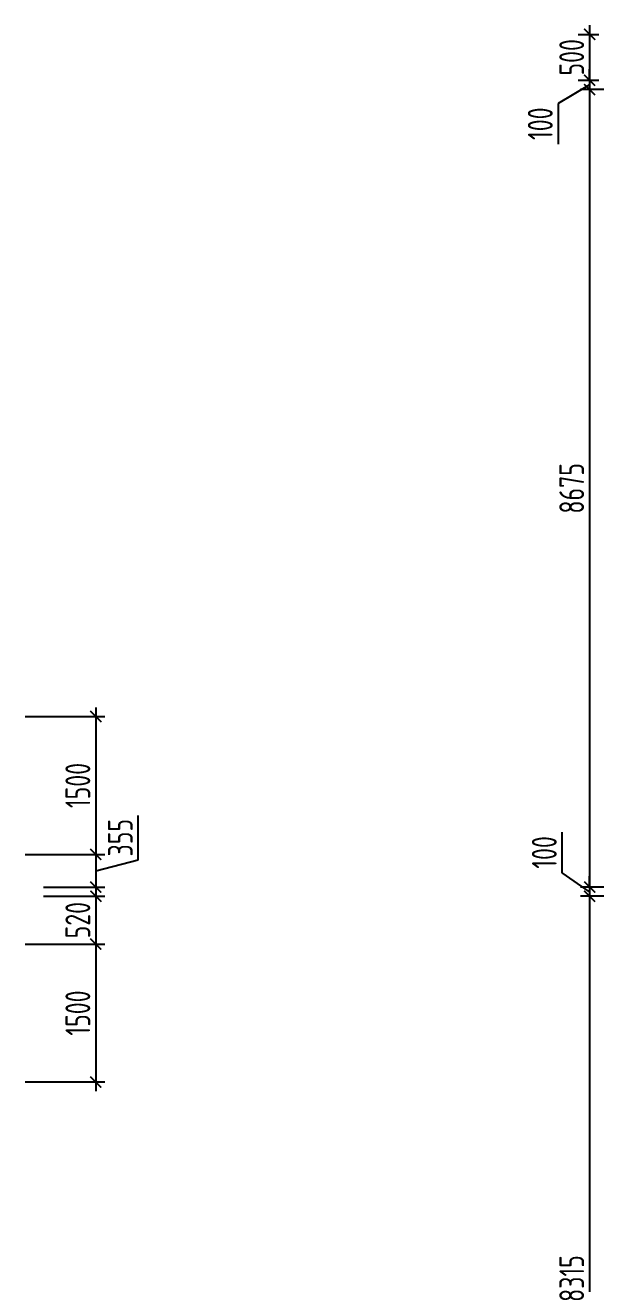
# Model space of a CAD drawing. Header units: millimetres. Extents: x -350007 to 536090, y -888 to 198380.
# Drawn here: x 113547 to 119838, y 68896 to 82586 of the extents above; entities that cross this region are included whole.
import ezdxf

# ---------------------------------------------------------------- set-up
doc = ezdxf.new("R2010")
doc.units = ezdxf.units.MM
doc.layers.add('АР_Размеры нов.', color=15, linetype='Continuous', lineweight=0)
doc.styles.add('ISOCPEUR', font='isocpeur.ttf', dxfattribs={"width": 0.7})
doc.dimstyles.new('R_100', dxfattribs={"dimtxt": 270, "dimasz": 120, "dimexe": 100, "dimexo": 0, "dimgap": 60, "dimtad": 1, "dimdec": 0, "dimrnd": 5, "dimzin": 0, "dimdsep": 46, "dimtxsty": 'ISOCPEUR', "dimblk": 'ARCHTICK', "dimcen": 0, "dimdle": 100, "dimclrd": 256, "dimclre": 256, "dimclrt": 256, "dimadec": 0, "dimazin": 0, "dimtfac": 2, "dimtdec": 0, "dimtofl": 0, "dimtmove": 1, "dimatfit": 3, "dimfxl": 1, "dimtvp": 3, "dimtolj": 1, "dimtzin": 0, "dimarcsym": 0})

# ---------------------------------------------------------------- blocks, each defined once
blk = doc.blocks.new('_ArchTick')
at = {"color": 0, "linetype": 'ByBlock', "const_width": 0.15}
blk.add_lwpolyline([(-0.5, -0.5), (0.5, 0.5)], dxfattribs=at)
blk = doc.blocks.new('*D2621')
at = {"layer": 'Defpoints', "color": 0, "ltscale": 100, "transparency": 16777216}
for p in [(113547, 75066), (113547, 73566), (114315, 73566)]:
    blk.add_point(p, dxfattribs=at)
at = {"layer": 'АР_Размеры нов.', "lineweight": -2, "ltscale": 100, "transparency": 16777216}
for p, q in [((114315, 75166), (114315, 73466)), ((113547, 75066), (114415, 75066)), ((113547, 73566), (114415, 73566))]:
    blk.add_line(p, q, dxfattribs=at)
at = {"layer": 'АР_Размеры нов.', "lineweight": -2, "ltscale": 100, "transparency": 16777216, "xscale": 120, "yscale": 120, "zscale": 120}
for p, rotation in [((114315, 75066), 90), ((114315, 73566), 270)]:
    blk.add_blockref('_ArchTick', p, dxfattribs=dict(at, rotation=rotation))
at = {"layer": 'АР_Размеры нов.', "ltscale": 100, "transparency": 16777216, "insert": (114120, 74316), "char_height": 270, "attachment_point": 5, "rotation": 90, "style": 'ISOCPEUR'}
blk.add_mtext('\\A1;1500', dxfattribs=at)
blk = doc.blocks.new('*D2622')
at = {"layer": 'Defpoints', "color": 0, "ltscale": 100, "transparency": 16777216}
for p in [(113547, 72591), (113547, 71091), (114315, 71091)]:
    blk.add_point(p, dxfattribs=at)
at = {"layer": 'АР_Размеры нов.', "lineweight": -2, "ltscale": 100, "transparency": 16777216}
for p, q in [((113547, 72591), (114415, 72591)), ((114315, 72691), (114315, 70991)), ((113547, 71091), (114415, 71091))]:
    blk.add_line(p, q, dxfattribs=at)
at = {"layer": 'АР_Размеры нов.', "lineweight": -2, "ltscale": 100, "transparency": 16777216, "xscale": 120, "yscale": 120, "zscale": 120}
for p, rotation in [((114315, 72591), 90), ((114315, 71091), 270)]:
    blk.add_blockref('_ArchTick', p, dxfattribs=dict(at, rotation=rotation))
at = {"layer": 'АР_Размеры нов.', "ltscale": 100, "transparency": 16777216, "insert": (114120, 71841), "char_height": 270, "attachment_point": 5, "rotation": 90, "style": 'ISOCPEUR'}
blk.add_mtext('\\A1;1500', dxfattribs=at)
blk = doc.blocks.new('*D2142')
at = {"layer": 'Defpoints', "color": 0, "ltscale": 500, "transparency": 16777216}
for p in [(113547, 73566), (113747, 73211), (114315, 73211)]:
    blk.add_point(p, dxfattribs=at)
at = {"layer": 'АР_Размеры нов.', "lineweight": -2, "ltscale": 500, "transparency": 16777216}
for p, q in [((114777, 73509), (114777, 73988)), ((114315, 73666), (114315, 73111)), ((113547, 73566), (114415, 73566)), ((114315, 73388), (114777, 73509)), ((113747, 73211), (114415, 73211))]:
    blk.add_line(p, q, dxfattribs=at)
at = {"layer": 'АР_Размеры нов.', "lineweight": -2, "ltscale": 500, "transparency": 16777216, "xscale": 120, "yscale": 120, "zscale": 120}
for p, rotation in [((114315, 73566), 90), ((114315, 73211), 270)]:
    blk.add_blockref('_ArchTick', p, dxfattribs=dict(at, rotation=rotation))
at = {"layer": 'АР_Размеры нов.', "lineweight": 13, "ltscale": 500, "transparency": 16777216, "insert": (114582, 73748), "char_height": 270, "attachment_point": 5, "rotation": 90, "style": 'ISOCPEUR'}
blk.add_mtext('\\A1;355', dxfattribs=at)
blk = doc.blocks.new('*D2143')
at = {"layer": 'Defpoints', "color": 0, "ltscale": 500, "transparency": 16777216}
for p in [(113747, 73111), (113747, 72591), (114315, 72591)]:
    blk.add_point(p, dxfattribs=at)
at = {"layer": 'АР_Размеры нов.', "lineweight": -2, "ltscale": 500, "transparency": 16777216}
for p, q in [((113747, 73111), (114415, 73111)), ((114315, 73211), (114315, 72491)), ((113747, 72591), (114415, 72591))]:
    blk.add_line(p, q, dxfattribs=at)
at = {"layer": 'АР_Размеры нов.', "lineweight": -2, "ltscale": 500, "transparency": 16777216, "xscale": 120, "yscale": 120, "zscale": 120}
for p, rotation in [((114315, 73111), 90), ((114315, 72591), 270)]:
    blk.add_blockref('_ArchTick', p, dxfattribs=dict(at, rotation=rotation))
at = {"layer": 'АР_Размеры нов.', "lineweight": 13, "ltscale": 500, "transparency": 16777216, "insert": (114120, 72851), "char_height": 270, "attachment_point": 5, "rotation": 90, "style": 'ISOCPEUR'}
blk.add_mtext('\\A1;520', dxfattribs=at)
blk = doc.blocks.new('*D2144')
at = {"layer": 'Defpoints', "color": 0, "ltscale": 500, "transparency": 16777216}
for p in [(119558, 82486), (119558, 81986), (119684, 81986)]:
    blk.add_point(p, dxfattribs=at)
at = {"layer": 'АР_Размеры нов.', "lineweight": -2, "ltscale": 500, "transparency": 16777216}
for p, q in [((119684, 82586), (119684, 81886)), ((119558, 82486), (119784, 82486)), ((119558, 81986), (119784, 81986))]:
    blk.add_line(p, q, dxfattribs=at)
at = {"layer": 'АР_Размеры нов.', "lineweight": -2, "ltscale": 500, "transparency": 16777216, "xscale": 120, "yscale": 120, "zscale": 120}
for p, rotation in [((119684, 82486), 90), ((119684, 81986), 270)]:
    blk.add_blockref('_ArchTick', p, dxfattribs=dict(at, rotation=rotation))
at = {"layer": 'АР_Размеры нов.', "lineweight": 13, "ltscale": 500, "transparency": 16777216, "insert": (119489, 82236), "char_height": 270, "attachment_point": 5, "rotation": 90, "style": 'ISOCPEUR'}
blk.add_mtext('\\A1;500', dxfattribs=at)
blk = doc.blocks.new('*D2145')
at = {"layer": 'Defpoints', "color": 0, "ltscale": 500, "transparency": 16777216}
for p in [(119558, 81986), (119684, 81886), (119837, 81886)]:
    blk.add_point(p, dxfattribs=at)
at = {"layer": 'АР_Размеры нов.', "lineweight": -2, "ltscale": 500, "transparency": 16777216}
for p, q in [((119684, 81986), (119684, 82106)), ((119684, 81936), (119342, 81735)), ((119558, 81986), (119784, 81986)), ((119837, 81886), (119584, 81886)), ((119684, 81986), (119684, 81886)), ((119684, 81886), (119684, 81766)), ((119342, 81735), (119342, 81293))]:
    blk.add_line(p, q, dxfattribs=at)
at = {"layer": 'АР_Размеры нов.', "lineweight": -2, "ltscale": 500, "transparency": 16777216, "xscale": 120, "yscale": 120, "zscale": 120}
for p, rotation in [((119684, 81986), 270), ((119684, 81886), 90)]:
    blk.add_blockref('_ArchTick', p, dxfattribs=dict(at, rotation=rotation))
at = {"layer": 'АР_Размеры нов.', "lineweight": 13, "ltscale": 500, "transparency": 16777216, "insert": (119147, 81514), "char_height": 270, "attachment_point": 5, "rotation": 90, "style": 'ISOCPEUR'}
blk.add_mtext('\\A1;100', dxfattribs=at)
blk = doc.blocks.new('*D2146')
at = {"layer": 'Defpoints', "color": 0, "ltscale": 500, "transparency": 16777216}
for p in [(119837, 81886), (119684, 73211), (119837, 73211)]:
    blk.add_point(p, dxfattribs=at)
at = {"layer": 'АР_Размеры нов.', "lineweight": -2, "ltscale": 500, "transparency": 16777216}
for p, q in [((119837, 81886), (119584, 81886)), ((119684, 81986), (119684, 73111)), ((119837, 73211), (119584, 73211))]:
    blk.add_line(p, q, dxfattribs=at)
at = {"layer": 'АР_Размеры нов.', "lineweight": -2, "ltscale": 500, "transparency": 16777216, "xscale": 120, "yscale": 120, "zscale": 120}
for p, rotation in [((119684, 81886), 90), ((119684, 73211), 270)]:
    blk.add_blockref('_ArchTick', p, dxfattribs=dict(at, rotation=rotation))
at = {"layer": 'АР_Размеры нов.', "lineweight": 13, "ltscale": 500, "transparency": 16777216, "insert": (119489, 77548), "char_height": 270, "attachment_point": 5, "rotation": 90, "style": 'ISOCPEUR'}
blk.add_mtext('\\A1;8675', dxfattribs=at)
blk = doc.blocks.new('*D2147')
at = {"layer": 'Defpoints', "color": 0, "ltscale": 500, "transparency": 16777216}
for p in [(119684, 73111), (119837, 73211), (119838, 73111)]:
    blk.add_point(p, dxfattribs=at)
at = {"layer": 'АР_Размеры нов.', "lineweight": -2, "ltscale": 500, "transparency": 16777216}
for p, q in [((119386, 73367), (119386, 73809)), ((119684, 73161), (119386, 73367)), ((119684, 73211), (119684, 73331)), ((119837, 73211), (119584, 73211)), ((119838, 73111), (119584, 73111)), ((119684, 73211), (119684, 73111)), ((119684, 73111), (119684, 72991))]:
    blk.add_line(p, q, dxfattribs=at)
at = {"layer": 'АР_Размеры нов.', "lineweight": -2, "ltscale": 500, "transparency": 16777216, "xscale": 120, "yscale": 120, "zscale": 120}
for p, rotation in [((119684, 73211), 270), ((119684, 73111), 90)]:
    blk.add_blockref('_ArchTick', p, dxfattribs=dict(at, rotation=rotation))
at = {"layer": 'АР_Размеры нов.', "lineweight": 13, "ltscale": 500, "transparency": 16777216, "insert": (119191, 73588), "char_height": 270, "attachment_point": 5, "rotation": 90, "style": 'ISOCPEUR'}
blk.add_mtext('\\A1;100', dxfattribs=at)
blk = doc.blocks.new('*D2148')
at = {"layer": 'Defpoints', "color": 0, "ltscale": 500, "transparency": 16777216}
for p in [(119838, 73111), (119684, 64796), (119778, 64796)]:
    blk.add_point(p, dxfattribs=at)
at = {"layer": 'АР_Размеры нов.', "lineweight": -2, "ltscale": 500, "transparency": 16777216}
for p, q in [((119838, 73111), (119584, 73111)), ((119684, 73211), (119684, 64696)), ((119778, 64796), (119584, 64796))]:
    blk.add_line(p, q, dxfattribs=at)
at = {"layer": 'АР_Размеры нов.', "lineweight": -2, "ltscale": 500, "transparency": 16777216, "xscale": 120, "yscale": 120, "zscale": 120}
for p, rotation in [((119684, 73111), 90), ((119684, 64796), 270)]:
    blk.add_blockref('_ArchTick', p, dxfattribs=dict(at, rotation=rotation))
at = {"layer": 'АР_Размеры нов.', "lineweight": 13, "ltscale": 500, "transparency": 16777216, "insert": (119489, 68953), "char_height": 270, "attachment_point": 5, "rotation": 90, "style": 'ISOCPEUR'}
blk.add_mtext('\\A1;8315', dxfattribs=at)

msp = doc.modelspace()

# ---------------------------------------------------------------- dimensions: what is measured, and where the dimension line sits
at = {"layer": 'АР_Размеры нов.', "lineweight": 13, "ltscale": 500}
for base, p1, p2, override, picture, middle in [((119684.4, 81986.1), (119557.9, 82485.7), (119557.9, 81986.1), {"dimpost": '\\X'}, '*D2144', (119489.4, 82235.9)), ((119684.4, 73210.7), (119837.5, 81886.1), (119837.5, 73210.7), {"dimpost": '\\X'}, '*D2146', (119489.4, 77548.4)), ((114315.5, 72590.7), (113747.5, 73110.7), (113747.5, 72590.7), {"dimpost": '\\X', "dimfxl": 2.5, "dimarcsym": 2}, '*D2143', (114120.5, 72850.7)), ((119684.4, 64795.7), (119837.9, 73110.7), (119778.3, 64795.7), {"dimpost": '\\X'}, '*D2148', (119489.4, 68953.2))]:
    dim = msp.add_linear_dim(base=base, p1=p1, p2=p2, angle=90, dimstyle='R_100', override=override, dxfattribs=at)
    dim.commit()
    dim.dimension.update_dxf_attribs({"geometry": picture, "text_midpoint": middle})
for base, p1, p2, override, picture, middle in [((119684.4, 81886.1), (119557.9, 81986.1), (119837.5, 81886.1), {"dimpost": '\\X'}, '*D2145', (119342.1, 81674.5)), ((114315.5, 73210.7), (113547.5, 73565.7), (113747.5, 73210.7), {"dimpost": '\\X', "dimfxl": 2.5, "dimarcsym": 2}, '*D2142', (114776.6, 73568.9)), ((119684.4, 73110.7), (119837.5, 73210.7), (119837.9, 73110.7), {"dimpost": '\\X'}, '*D2147', (119385.5, 73427.3))]:
    dim = msp.add_linear_dim(base=base, p1=p1, p2=p2, angle=90, dimstyle='R_100', override=override, dxfattribs=at)
    dim.commit()
    dim.dimension.update_dxf_attribs({"geometry": picture, "text_midpoint": middle, "dimtype": 160})
at = {"layer": 'АР_Размеры нов.', "ltscale": 100}
for base, p1, p2, picture, middle in [((114315.5, 73565.7), (113547.5, 75065.7), (113547.5, 73565.7), '*D2621', (114120.5, 74315.7)), ((114315.5, 71090.7), (113547.5, 72590.7), (113547.5, 71090.7), '*D2622', (114120.5, 71840.7))]:
    dim = msp.add_linear_dim(base=base, p1=p1, p2=p2, angle=90, dimstyle='R_100', override={"dimpost": '\\X', "dimfxl": 2.5, "dimarcsym": 2}, dxfattribs=at)
    dim.commit()
    dim.dimension.update_dxf_attribs({"geometry": picture, "text_midpoint": middle})

doc.saveas('drawing.dxf')
